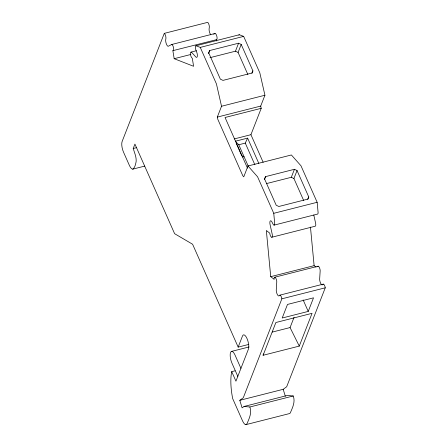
<?xml version="1.0" encoding="UTF-8"?>
<svg xmlns="http://www.w3.org/2000/svg" width="447" height="447" viewBox="0 0 447 447"><rect width="100%" height="100%" fill="white"/><g stroke="black" fill="none" stroke-linecap="round" stroke-linejoin="round"><path stroke-width="0.67" d="M235.061 370.792L231.719 371.641L231.261 374.318A39.805 13.874 75.8 0 0 232.675 398.59L242.553 420.901A7.962 2.777 75.8 0 0 247.051 423.544C249.309 418.342 252.041 412.71 249.845 406.999L244.023 406.468L242.112 407.871L239.793 400.322L243.285 397.769L281.861 298.825A3.185 1.112 75.8 0 0 279.61 295.277L279.168 295.758A3.978 1.386 75.8 0 1 277.358 294.534A3.978 1.386 75.8 0 1 276.252 290.198L276.771 281.811A3.185 1.112 75.8 0 0 275.397 277.604A3.185 1.112 75.8 0 0 274.112 278.816L274.14 279.308L270.726 276.665L266.339 230.507L269.759 233.15A3.185 1.112 75.8 0 0 271.547 237.212A3.185 1.112 75.8 0 0 272.195 234.144L270.089 224.673A3.978 1.386 75.8 0 1 270.273 220.958A3.978 1.386 75.8 0 1 272.212 222.483L272.815 223.763A3.185 1.112 75.8 0 0 274.704 223.522L273.754 213.308L257.584 176.805L247.984 165.982L243.76 176.822L242.799 175.738L217.818 119.332L217.303 117.097L221.533 106.257L216.432 83.896L200.262 47.399L195.965 45.762A3.185 1.112 75.8 0 0 195.987 50.31L196.557 51.679A3.978 1.386 75.8 0 1 197.311 56.233A3.978 1.386 75.8 0 1 195.786 56.909L191.724 52.455A3.185 1.112 75.8 0 0 190.489 54.21A3.185 1.112 75.8 0 0 192.288 58.25L193.601 66.285L174.179 58.697L172.866 50.662L216.471 39.682A3.185 1.112 75.8 0 0 216.896 36.531A3.185 1.112 75.8 0 0 215.057 33.486L171.659 44.504L168.217 46.287A3.978 1.386 75.8 0 1 166.345 43.901A3.978 1.386 75.8 0 1 165.725 39.638L165.898 38.554A3.185 1.112 75.8 0 0 164.284 33.369L207.682 22.35A3.185 1.112 75.8 0 1 209.297 27.541L209.123 28.619A3.978 1.386 75.8 0 0 210.794 34.788M263.11 355.276L275.888 322.505L312.051 313.325L299.272 346.095L263.11 355.276L263.35 353.912M164.284 33.369L122.126 141.492A7.962 2.777 75.8 0 0 123.506 152.125L129.384 165.401A7.962 2.777 75.8 0 0 133.882 168.038A26.697 9.303 75.8 0 0 135.799 163.121A7.962 2.777 75.8 0 0 135.128 154.344L133.212 148.493L134.927 144.096L174.609 233.686L192.601 244.246L238.162 347.112L248.845 344.402M208.559 53.601L209.755 50.522L238.581 43.208L241.201 44.443L252.913 70.889L251.957 73.347M209.989 57.669L235.463 51.198L238.581 43.208M247.845 74.476L238.083 52.433L241.201 44.443M263.143 162.267L250.929 134.692L261.216 108.314L260.702 106.079L264.931 95.239L259.83 72.878L243.66 36.38L239.363 34.743L195.965 45.762M264.406 179.688L265.607 176.615L294.433 169.296L297.048 170.536L308.765 196.982L307.804 199.44M266.513 183.588L291.315 177.291L294.433 169.296M303.697 200.569L293.93 178.526L297.048 170.536M238.162 347.112L242.525 335.921A7.962 2.777 75.8 0 1 247.023 338.563A7.962 2.777 75.8 0 1 248.403 349.196L235.938 381.168L231.719 371.641M299.272 346.095L290.075 327.562L294.053 317.364M308.234 311.414L313.531 297.825L287.494 304.435L282.197 318.024L308.234 311.414L303.15 299.931M322.566 284.739L323.008 284.264A3.185 1.112 75.8 0 1 325.26 287.807L286.683 386.75L283.191 389.309L239.793 400.322M254.863 164.742L245.28 143.101L247.621 138.117L235.323 141.235L238.771 144.755L248.353 166.39M209.755 50.522L208.648 52.707L220.365 79.153L222.98 80.387L251.806 73.068L252.913 70.889M265.607 176.615L264.501 178.794L276.212 205.246L278.833 206.48L307.659 199.161L308.765 196.982M213.666 34.207L215.057 33.486M200.262 47.399L243.66 36.38M191.081 52.092L196.423 50.734M174.179 58.697L190.869 54.461M221.533 106.257L264.931 95.239M217.303 117.097L260.702 106.079M261.216 108.314L225.048 117.494L247.509 168.201M133.212 148.493L136.553 147.644M234.189 138.939L250.929 134.692M132.709 169.15L144.727 166.1M238.771 144.755L245.28 143.101M242.727 157.042L244.056 156.701L241.788 155.835L236.167 143.141M247.984 165.982L291.383 154.969L300.982 165.792L317.152 202.29L318.102 212.509A3.185 1.112 75.8 0 1 317.476 214.107L274.078 225.12M273.754 213.308L317.152 202.29M271.765 237.251L315.163 226.232A3.185 1.112 75.8 0 0 315.593 223.126L313.788 215.007M270.726 276.665L314.124 265.652L316.074 267.161M274.737 277.218L318.135 266.2M279.906 295.132L323.304 284.113M281.861 298.825L325.26 287.807M272.223 332.099L290.075 327.562M231.725 351.359L249.08 346.95M244.023 406.468L287.421 395.455L293.243 395.981C295.439 401.691 292.707 407.323 290.449 412.525A7.962 2.777 75.8 0 1 289.276 413.631L245.884 424.65M249.845 406.999L293.243 395.981M172.866 50.662L173.073 50.701A3.185 1.112 75.8 0 0 173.497 47.544A3.185 1.112 75.8 0 0 171.659 44.504M235.463 51.198L238.083 52.433M291.315 177.291L293.93 178.526M247.621 138.117L258.802 163.367M240.927 368.378L235.049 355.108A7.962 2.777 75.8 0 0 230.551 352.465A7.962 2.777 75.8 0 0 231.932 363.098L237.81 376.374M283.191 389.309L285.315 396.226M216.264 39.649L216.482 40.984M310.458 227.07L314.124 265.652M317.666 266.641A3.185 1.112 75.8 0 1 319.136 267.066A3.185 1.112 75.8 0 1 320.169 270.798L319.65 279.179A3.978 1.386 75.8 0 0 320.533 283.052A3.978 1.386 75.8 0 0 322.198 284.929M238.894 35.19A3.185 1.112 75.8 0 1 239.363 34.743"/></g></svg>
